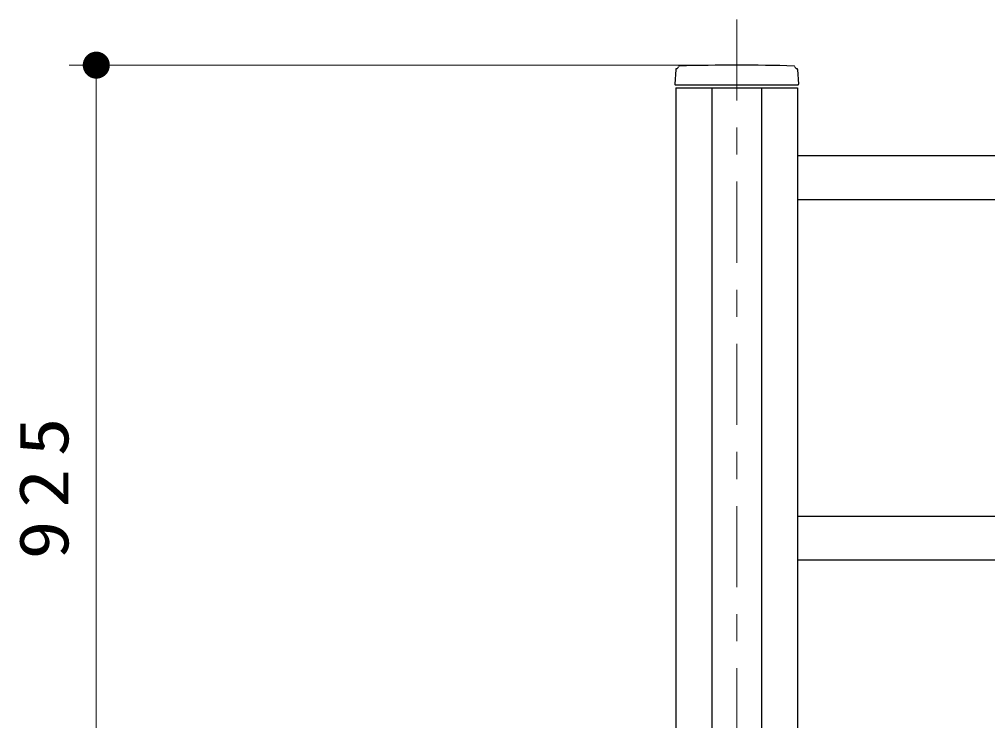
# Model space of a CAD drawing. Units: millimetres on the paper, scale 1:30. Extents: x -610 to 0, y 0 to 257.
# Drawn here: x -149.44 to -113.65, y 101.19 to 127.13 of the extents above; entities that cross this region are included whole.
import ezdxf

# ---------------------------------------------------------------- set-up
doc = ezdxf.new("R2010")
doc.units = ezdxf.units.MM
doc.linetypes.add('USER2', pattern=[6, 3, -1, 1, -1])
doc.layers.add('1_30', color=7, linetype='Continuous', lineweight=13)
doc.styles.add('ＭＳ ゴシック', font='')
doc.styles.get('ＭＳ ゴシック').set_extended_font_data('MS Gothic')

# ---------------------------------------------------------------- blocks, each defined once
blk = doc.blocks.new('filled_dot')
at = {"color": 0, "linetype": 'Continuous', "lineweight": -2, "const_width": 1.25}
blk.add_lwpolyline([(-0.625, 0, 1), (0.625, 0, 1)], format="xyb", close=True, dxfattribs=at)

msp = doc.modelspace()

# ---------------------------------------------------------------- linework, layer by layer
at = {"layer": '1_30', "linetype": 'USER2'}
msp.add_line((-122.926, 127.128), (-122.926, 76.541), dxfattribs=at)
msp.add_line((-122.926, 127.128), (-122.926, 76.541), dxfattribs=at)
at = {"layer": '1_30'}
for p, q in [((-123.926, 125.434), (-147.593, 125.434)), ((-146.593, 94.601), (-146.593, 125.434))]:
    msp.add_line(p, q, dxfattribs=at)
at = {"layer": '1_30', "color": 3, "lineweight": 25}
for p, q in [((-125.178, 125.273), (-125.209, 124.736)), ((-120.675, 125.273), (-120.643, 124.736)), ((-125.176, 124.701), (-120.676, 124.701)), ((-125.176, 124.601), (-123.843, 124.601)), ((-125.176, 124.601), (-125.176, 96.267)), ((-123.843, 124.601), (-122.009, 124.601)), ((-123.843, 124.601), (-123.843, 96.267)), ((-122.009, 124.601), (-120.676, 124.601)), ((-122.009, 124.601), (-122.009, 96.267)), ((-120.676, 124.601), (-120.676, 96.267)), ((-88.509, 122.077), (-120.676, 122.077)), ((-88.509, 120.457), (-120.676, 120.457)), ((-88.509, 108.744), (-120.676, 108.744)), ((-88.509, 107.124), (-120.676, 107.124))]:
    msp.add_line(p, q, dxfattribs=at)
for centre, radius, start, end in [((-125.144, 125.271), 0.0333, 103.1796, 177.1341), ((-125.175, 125.401), 0.1, 283.1796, 345.9164), ((-125.045, 125.368), 0.0333, 91.7543, 165.9164), ((-122.926, 56.175), 69.259, 88.24573, 91.75427), ((-120.807, 125.368), 0.0333, 14.0836, 88.2457), ((-120.678, 125.401), 0.1, 194.0836, 256.8204), ((-120.708, 125.271), 0.0333, 2.8659, 76.8204), ((-125.176, 124.734), 0.0333, 177.1341, 270), ((-120.676, 124.734), 0.0333, 270, 2.8659)]:
    msp.add_arc(centre, radius, start, end, dxfattribs=at)

# ---------------------------------------------------------------- block references
at = {"layer": '1_30', "xscale": 0.4, "yscale": 0.4, "rotation": 270}
msp.add_blockref('filled_dot', (-146.593, 125.434), dxfattribs=at)

# ---------------------------------------------------------------- texts
at = {"layer": '1_30', "insert": (-147.593, 110.017), "char_height": 1.833, "attachment_point": 8, "rotation": 90, "style": 'ＭＳ ゴシック'}
msp.add_mtext('\\T1.33;\\W1.15;925', dxfattribs=at)

doc.saveas('drawing.dxf')
